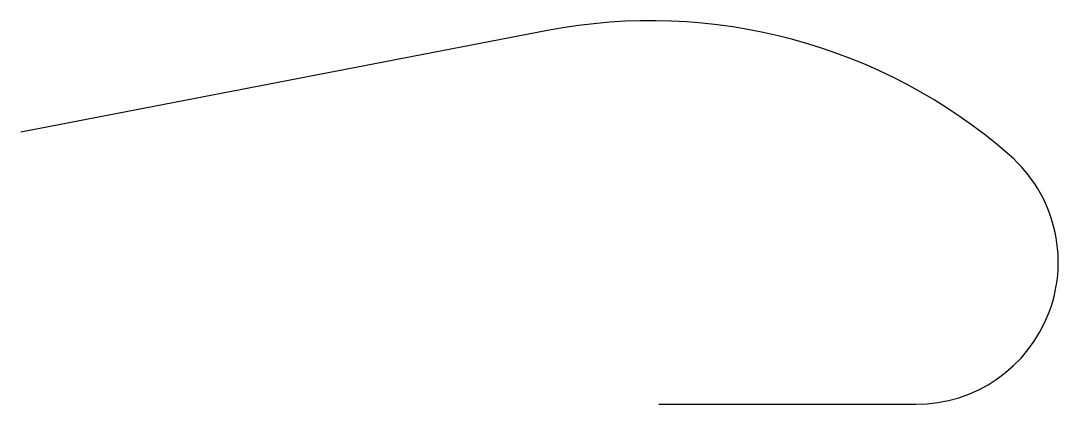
# Model space of a CAD drawing. Extents: x -22.4 to 14, y 0 to 13.5.
import ezdxf

# ---------------------------------------------------------------- set-up
doc = ezdxf.new("R2010")
doc.units = 0
doc.header["$MEASUREMENT"] = 0
doc.layers.add('MODELSKETCH_VISIBLE', color=7, linetype='CONTINUOUS')

msp = doc.modelspace()

# ---------------------------------------------------------------- linework, layer by layer
at = {"layer": 'MODELSKETCH_VISIBLE'}
for p, q in [((-3.914, 13.148), (-22.422, 9.571)), ((0, 0), (9.034, 0))]:
    msp.add_line(p, q, dxfattribs=at)
for centre, radius, start, end in [((-0.28, -5.659), 19.155, 48.8552, 100.9377), ((9.034, 5), 5, 270, 48.8552)]:
    msp.add_arc(centre, radius, start, end, dxfattribs=at)

doc.saveas('drawing.dxf')
